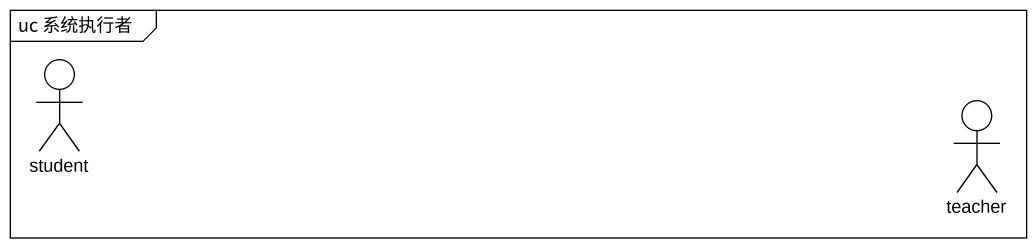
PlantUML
@startuml
mainframe uc 系统执行者
actor student
actor teacher
@enduml
